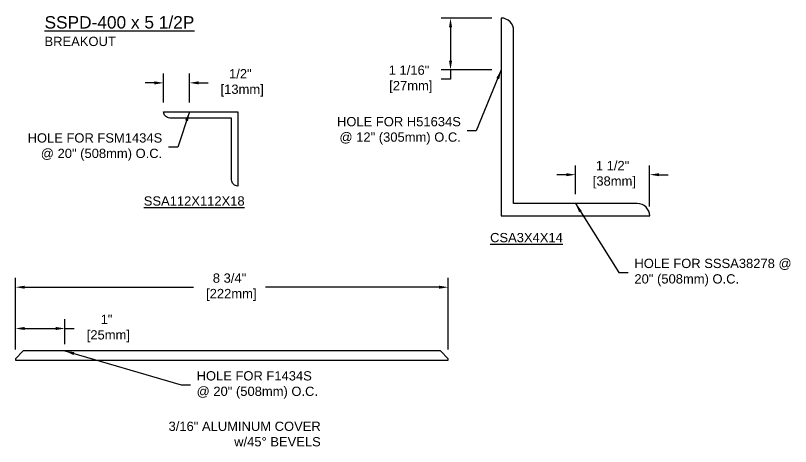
# Model space of a CAD drawing. Header units: inches. Extents: x -3.7 to 43.9, y 0 to 13.8.
# Drawn here: x 28.19 to 43.86, y 2.67 to 11.38 of the extents above; entities that cross this region are included whole.
import ezdxf

# ---------------------------------------------------------------- set-up
doc = ezdxf.new("R2010")
doc.units = ezdxf.units.IN
doc.header["$MEASUREMENT"] = 0
for name, color, linetype in [('Dimensions', 3, 'Continuous'), ('Metals', 7, 'Continuous'), ('Text', 2, 'Continuous')]:
    doc.layers.add(name, color=color, linetype=linetype)
doc.styles.add('ARIAL', font='arial.ttf')
doc.dimstyles.new('Arial', dxfattribs={"dimtxt": 0.1875, "dimasz": 0.1875, "dimexe": 0.1875, "dimexo": 0.1875, "dimgap": 0.1875, "dimtad": 0, "dimtih": 1, "dimtoh": 1, "dimdec": 4, "dimzin": 0, "dimdsep": 46, "dimlunit": 4, "dimtxsty": 'ARIAL', "dimcen": 0.1875, "dimadec": 0, "dimazin": 0, "dimtfac": 1, "dimtdec": 4, "dimtofl": 0, "dimtmove": 0, "dimatfit": 3, "dimfxl": 0, "dimfrac": 2, "dimtolj": 1, "dimtzin": 0, "dimarcsym": 0})

# ---------------------------------------------------------------- blocks, each defined once
blk = doc.blocks.new('SSA112X112X18')
blk.add_lwpolyline([(0, 0), (-1.5, 0), (-1.5, -1.5, 0.414214), (-1.375, -1.375), (-1.375, -0.125), (-0.125, -0.125, 0.414214)], format="xyb", close=True)
blk = doc.blocks.new('*D20')
at = {"layer": 'Defpoints', "color": 0}
for p in [(39.511, 8.162), (39.511, 7.578), (41.011, 7.328)]:
    blk.add_point(p, dxfattribs=at)
at = {"layer": 'Dimensions', "color": 0, "lineweight": -2}
for p, q in [((39.511, 7.766), (39.511, 8.35)), ((41.011, 7.516), (41.011, 8.35)), ((39.324, 8.162), (39.136, 8.162)), ((41.199, 8.162), (41.386, 8.162))]:
    blk.add_line(p, q, dxfattribs=at)
at = {"layer": 'Dimensions', "color": 0}
for points in [[(39.324, 8.193), (39.324, 8.131), (39.511, 8.162)], [(41.199, 8.193), (41.199, 8.131), (41.011, 8.162)]]:
    blk.add_solid(points, dxfattribs=at)
at = {"layer": 'Dimensions', "color": 0, "insert": (40.261, 8.162), "char_height": 0.1875, "attachment_point": 5, "style": 'ARIAL'}
blk.add_mtext('\\A1;1 1/2"\\P [38mm]', dxfattribs=at)
blk = doc.blocks.new('*D21')
at = {"layer": 'Defpoints', "color": 0}
for p in [(36.986, 11.328), (38.011, 11.328), (38.011, 10.279)]:
    blk.add_point(p, dxfattribs=at)
at = {"layer": 'Dimensions', "color": 0, "lineweight": -2}
for p, q in [((37.824, 11.328), (36.799, 11.328)), ((36.986, 11.141), (36.986, 10.466)), ((37.824, 10.279), (36.799, 10.279)), ((36.986, 10.279), (36.986, 10.091)), ((36.986, 10.091), (36.799, 10.091))]:
    blk.add_line(p, q, dxfattribs=at)
at = {"layer": 'Dimensions', "color": 0}
for points in [[(36.955, 11.141), (37.017, 11.141), (36.986, 11.328)], [(36.955, 10.466), (37.017, 10.466), (36.986, 10.279)]]:
    blk.add_solid(points, dxfattribs=at)
at = {"layer": 'Dimensions', "color": 0, "insert": (36.147, 10.091), "char_height": 0.1875, "attachment_point": 5, "style": 'ARIAL'}
blk.add_mtext('\\A1;1 1/16"\\P [27mm]', dxfattribs=at)
blk = doc.blocks.new('*D22')
at = {"layer": 'Defpoints', "color": 0}
for p in [(31.711, 10.018), (31.186, 9.432), (31.711, 9.432)]:
    blk.add_point(p, dxfattribs=at)
at = {"layer": 'Dimensions', "color": 0, "lineweight": -2}
for p, q in [((31.186, 9.62), (31.186, 10.206)), ((31.711, 9.62), (31.711, 10.206)), ((30.999, 10.018), (30.811, 10.018)), ((31.898, 10.018), (32.086, 10.018))]:
    blk.add_line(p, q, dxfattribs=at)
at = {"layer": 'Dimensions', "color": 0}
for points in [[(30.999, 10.05), (30.999, 9.987), (31.186, 10.018)], [(31.898, 10.05), (31.898, 9.987), (31.711, 10.018)]]:
    blk.add_solid(points, dxfattribs=at)
at = {"layer": 'Dimensions', "color": 0, "insert": (32.738, 10.018), "char_height": 0.1875, "attachment_point": 5, "style": 'ARIAL'}
blk.add_mtext('\\A1;1/2"\\P [13mm]', dxfattribs=at)
blk = doc.blocks.new('CSA3X4X14')
blk.add_lwpolyline([(0.25, 3.75, 0.414214), (0, 4), (0, 0), (3, 0, 0.414214), (2.75, 0.25), (0.25, 0.25)], format="xyb", close=True)
blk = doc.blocks.new('*D28')
at = {"layer": 'Defpoints', "color": 0}
for p in [(36.941, 5.887), (28.193, 4.442), (36.941, 4.442)]:
    blk.add_point(p, dxfattribs=at)
at = {"layer": 'Dimensions', "color": 0, "lineweight": -2}
for p, q in [((28.193, 4.629), (28.193, 6.074)), ((36.941, 4.629), (36.941, 6.074)), ((28.381, 5.887), (31.794, 5.887)), ((36.753, 5.887), (33.244, 5.887))]:
    blk.add_line(p, q, dxfattribs=at)
at = {"layer": 'Dimensions', "color": 0}
for points in [[(28.381, 5.918), (28.381, 5.856), (28.193, 5.887)], [(36.753, 5.918), (36.753, 5.856), (36.941, 5.887)]]:
    blk.add_solid(points, dxfattribs=at)
at = {"layer": 'Dimensions', "color": 0, "insert": (32.519, 5.887), "char_height": 0.1875, "attachment_point": 5, "style": 'ARIAL'}
blk.add_mtext('\\A1;8 3/4"\\P [222mm]', dxfattribs=at)
blk = doc.blocks.new('*D29')
at = {"layer": 'Defpoints', "color": 0}
for p in [(29.193, 5.052), (29.193, 4.548), (28.193, 4.442)]:
    blk.add_point(p, dxfattribs=at)
at = {"layer": 'Dimensions', "color": 0, "lineweight": -2}
for p, q in [((28.193, 4.629), (28.193, 5.24)), ((29.193, 4.736), (29.193, 5.24)), ((28.381, 5.052), (29.006, 5.052)), ((29.193, 5.052), (29.381, 5.052))]:
    blk.add_line(p, q, dxfattribs=at)
at = {"layer": 'Dimensions', "color": 0}
for points in [[(28.381, 5.084), (28.381, 5.021), (28.193, 5.052)], [(29.006, 5.084), (29.006, 5.021), (29.193, 5.052)]]:
    blk.add_solid(points, dxfattribs=at)
at = {"layer": 'Dimensions', "color": 0, "insert": (30.033, 5.052), "char_height": 0.1875, "attachment_point": 5, "style": 'ARIAL'}
blk.add_mtext('\\A1;1"\\P [25mm]', dxfattribs=at)

msp = doc.modelspace()

# ---------------------------------------------------------------- linework, layer by layer
msp.add_lwpolyline([(28.1931, 4.41068), (36.9406, 4.41068), (36.9406, 4.44193), (36.78435, 4.59818), (28.34935, 4.59818), (28.1931, 4.44193)], close=True)

# ---------------------------------------------------------------- block references
at = {"layer": 'Metals'}
msp.add_blockref('CSA3X4X14', (38.01139, 7.32843), dxfattribs=at)
at = {"layer": 'Metals', "xscale": -1}
msp.add_blockref('SSA112X112X18', (31.18629, 9.43245), dxfattribs=at)

# ---------------------------------------------------------------- texts
at = {"layer": 'Text', "style": 'ARIAL'}
for s, insert, char_height, width, attachment_point in [('{\\LSSPD-400 x 5 1/2P\\P\\H0.75x;\\lBREAKOUT}', (28.77967, 11.36725), 0.25, 4.7396332, 1), ('HOLE FOR H51634S \\P@ 12" (305mm) O.C.', (37.19498, 9.05013), 0.1875, 4.2482114, 6), ('HOLE FOR FSM1434S \\P@ 20" (508mm) O.C.', (31.15918, 8.72091), 0.1875, 3.9506446, 6), ('{\\LSSA112X112X18}', (32.82451, 7.62905), 0.1875, 2.2451472, 6), ('\\A1;{\\LCSA3X4X14}', (37.78578, 6.88891), 0.1875, 2.4899842, 4), ('HOLE FOR SSSA38278 @\\P20" (508mm) O.C.', (40.70299, 6.18364), 0.1875, 3.6647516, 4), ('HOLE FOR F1434S\\P@ 20" (508mm) O.C.', (31.85351, 3.91081), 0.1875, 3.9506446, 4), ('3/16" ALUMINUM COVER\\Pw/45%%D BEVELS', (34.36299, 2.91782), 0.1875, 3.8104847, 6)]:
    msp.add_mtext(s, dxfattribs=dict(at, insert=insert, char_height=char_height, width=width, attachment_point=attachment_point))

# ---------------------------------------------------------------- dimensions: what is measured, and where the dimension line sits
at = {"layer": 'Dimensions'}
dim = msp.add_linear_dim(base=(36.98609, 11.32843), p1=(38.01139, 10.27877), p2=(38.01139, 11.32843), angle=90, dimstyle='Arial', override={"dimpost": '\\X'}, dxfattribs=at)
dim.commit()
dim.dimension.update_dxf_attribs({"geometry": '*D21', "text_midpoint": (36.14656, 10.09127), "dimtype": 160})
for base, p1, p2, picture, middle in [((31.71052, 10.01832), (31.18629, 9.43245), (31.71052, 9.43245), '*D22', (32.73755, 10.01832)), ((39.51139, 8.16221), (41.01139, 7.32843), (39.51139, 7.57843), '*D20', (40.26139, 8.16221)), ((36.9406, 5.8869), (28.1931, 4.44193), (36.9406, 4.44193), '*D28', (32.51864, 5.8869)), ((29.1931, 5.05244), (28.1931, 4.44193), (29.1931, 4.54818), '*D29', (30.03263, 5.05244))]:
    dim = msp.add_linear_dim(base=base, p1=p1, p2=p2, dimstyle='Arial', override={"dimpost": '\\X'}, dxfattribs=at)
    dim.commit()
    dim.dimension.update_dxf_attribs({"geometry": picture, "text_midpoint": middle, "dimtype": 160})

# ---------------------------------------------------------------- leaders
at = {"layer": 'Text', "annotation_type": 0, "has_hookline": 1}
for points, hookline_direction, text_width in [([(38.01139, 10.27877), (37.50748, 9.05013), (37.31998, 9.05013)], 1, 2.46935), ([(31.71052, 9.43245), (31.47168, 8.72091), (31.28418, 8.72091)], 1, 2.68741), ([(39.51139, 7.57843), (40.39049, 6.18364), (40.57799, 6.18364)], 0, 3.14721), ([(29.1931, 4.59818), (31.54101, 3.91081), (31.72851, 3.91081)], 0, 2.41793)]:
    msp.add_leader(points, dimstyle='Arial', override={"dimgap": 0.125, "dimtad": 0}, dxfattribs=dict(at, hookline_direction=hookline_direction, text_width=text_width))

doc.saveas('drawing.dxf')
